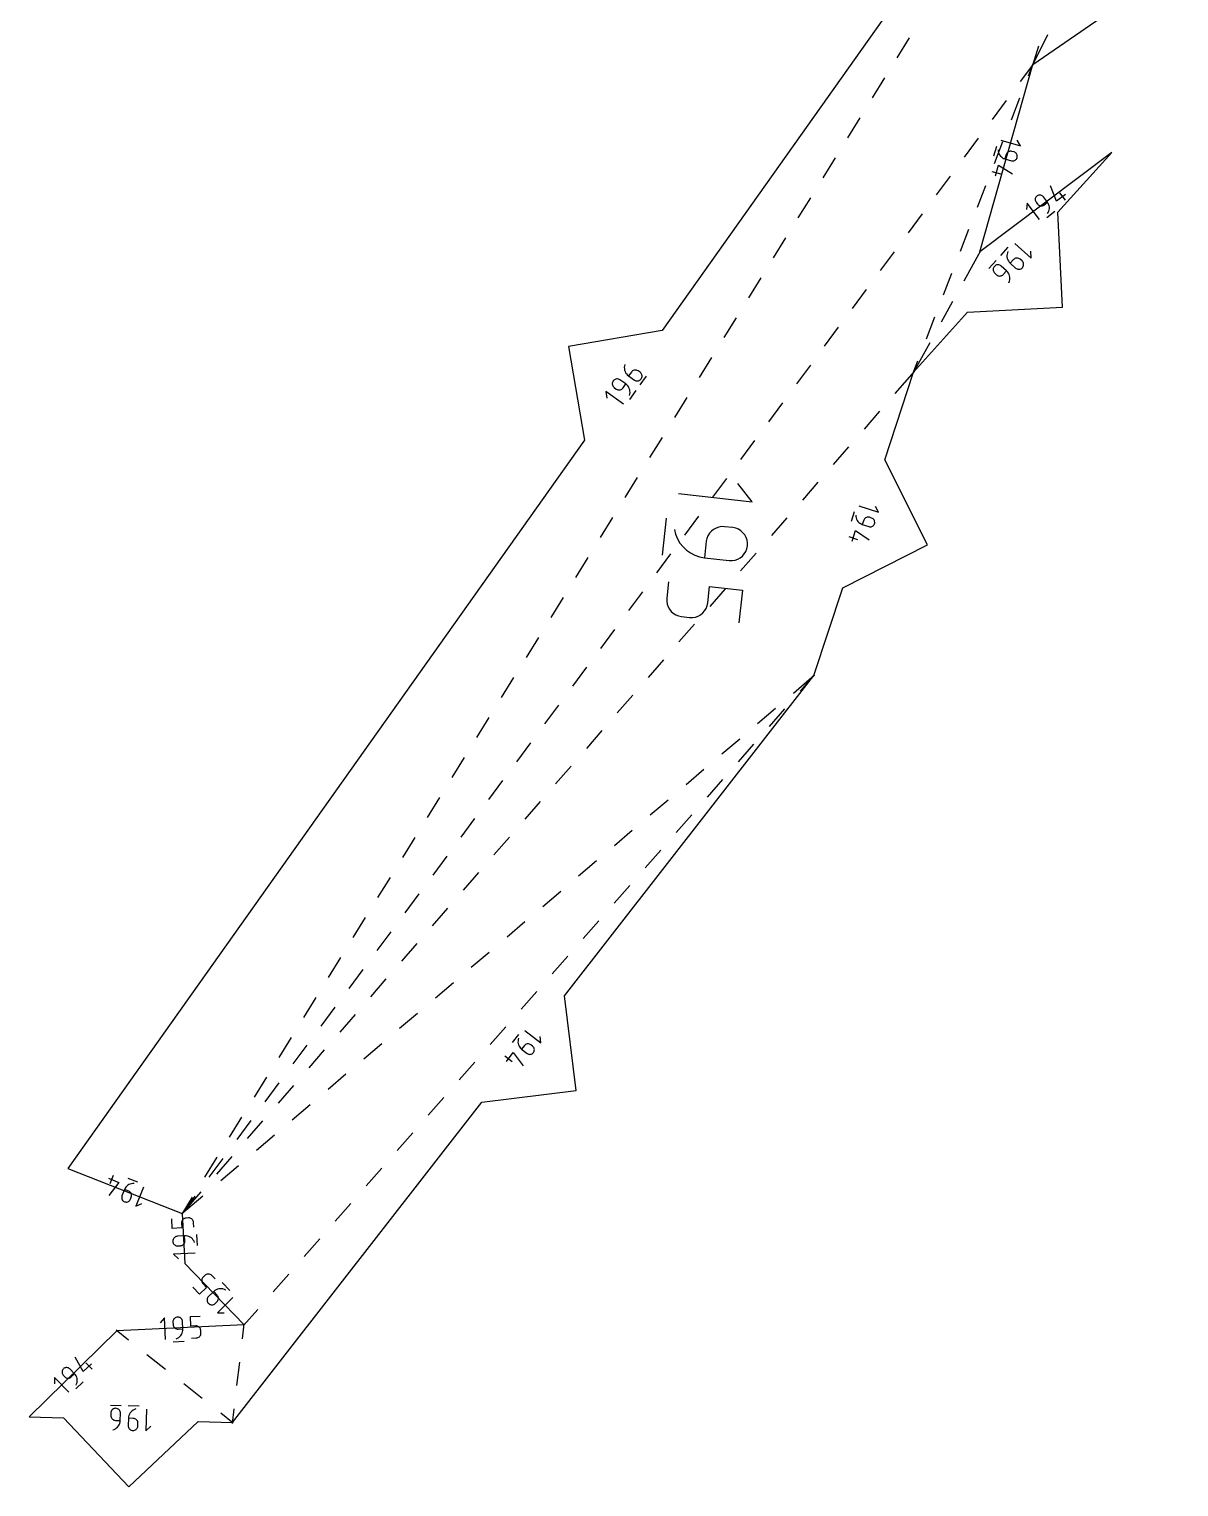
# Model space of a CAD drawing. Extents: x -2 to 214, y 3 to 282.
# Drawn here: x 121.81 to 148.95, y 71.94 to 106.34 of the extents above; entities that cross this region are included whole.
import ezdxf

# ---------------------------------------------------------------- set-up
doc = ezdxf.new("R2010")
doc.units = 0
doc.layers.add('Layer_1', color=7, linetype='CONTINUOUS')

msp = doc.modelspace()

# ---------------------------------------------------------------- linework, layer by layer
at = {"layer": 'Layer_1', "color": 5}
msp.add_lwpolyline([(148.948549, 116.422034), (136.757597, 99.229119), (134.544368, 98.852367), (134.921124, 96.639141), (122.730171, 79.446227), (125.426674, 78.389626), (125.48955, 77.210018), (126.887905, 75.758034), (123.881098, 75.618098), (121.813383, 73.590264), (122.626374, 73.567171), (124.168157, 71.935235), (125.800093, 73.477019), (126.613084, 73.453926), (132.499403, 81.015753), (134.727244, 81.293319), (134.449679, 83.52116), (140.335998, 91.082983), (141.016411, 93.155711), (143.019854, 94.168889), (142.006676, 96.172332), (142.687089, 98.24506), (143.963869, 99.659226), (146.206012, 99.773703), (146.091543, 102.015845), (147.36832, 103.430011), (144.253366, 101.085934), (145.502093, 105.50389), (147.869186, 107.144204)], dxfattribs=at)
at = {"layer": 'Layer_1', "color": 1}
for points in [[(142.585916, 106.134325), (142.294116, 105.662513)], [(145.492216, 105.484021), (145.853185, 106.210165)], [(145.638887, 105.937242), (145.495415, 105.48273)], [(145.515298, 105.521726), (145.20255, 105.099317)], [(145.39837, 105.236424), (145.510116, 105.52458)], [(142.002316, 105.190701), (141.710516, 104.718892)], [(144.872442, 104.653469), (144.542333, 104.207618)], [(144.997208, 104.201981), (145.197791, 104.719202)], [(141.418715, 104.247083), (141.126915, 103.775271)], [(144.212225, 103.761771), (143.88212, 103.315923)], [(144.641905, 103.570643), (144.576207, 103.338204)], [(144.596044, 103.167534), (144.796626, 103.684756)], [(144.745629, 103.715603), (145.210509, 103.584207), (145.136341, 103.716774)], [(140.835115, 103.303459), (140.543315, 102.831651)], [(144.681793, 103.489744), (144.681793, 103.489744), (144.684439, 103.457115), (144.69165, 103.425813), (144.703115, 103.396236), (144.718535, 103.368759), (144.73761, 103.343771), (144.76004, 103.321666), (144.785524, 103.302831), (144.813768, 103.287644), (144.844463, 103.2765), (144.999502, 103.232678), (144.999502, 103.232678), (145.018541, 103.22909), (145.037379, 103.228942), (145.055639, 103.232011), (145.07295, 103.238118), (145.088924, 103.247033), (145.103201, 103.258554), (145.1154, 103.272475), (145.12514, 103.288586), (145.132054, 103.306684), (145.132054, 103.306684), (145.135624, 103.325681), (145.135755, 103.344491), (145.13265, 103.36273), (145.126519, 103.380026), (145.117576, 103.396), (145.106026, 103.410273), (145.092088, 103.422472), (145.075963, 103.43222), (145.057862, 103.439134), (145.006169, 103.453743), (145.006169, 103.453743), (144.98713, 103.457323), (144.968291, 103.457461), (144.950032, 103.454357), (144.932724, 103.448236), (144.916747, 103.439307), (144.902477, 103.427778), (144.890285, 103.413861), (144.880548, 103.397771), (144.873645, 103.379712), (144.844466, 103.276482)], [(143.552012, 102.870068), (143.221904, 102.424221)], [(144.537641, 102.979747), (144.744105, 102.92139)], [(144.619122, 102.873166), (144.69208, 103.131286), (145.024468, 102.926015)], [(144.194882, 102.133087), (144.395465, 102.650309)], [(146.271996, 102.437111), (146.057666, 102.275825), (145.917362, 102.640431)], [(140.251515, 102.359839), (139.959715, 101.88803)], [(145.66132, 101.843157), (145.370842, 102.229159), (145.349623, 102.078745)], [(145.848856, 101.984282), (145.848856, 101.984282), (145.866495, 102.011862), (145.879703, 102.041143), (145.888484, 102.071626), (145.892844, 102.102833), (145.892788, 102.134266), (145.888315, 102.165441), (145.879435, 102.195861), (145.86615, 102.225046), (145.848461, 102.252499), (145.751585, 102.381231), (145.751585, 102.381231), (145.738603, 102.395614), (145.723701, 102.407136), (145.707301, 102.41574), (145.689831, 102.42136), (145.671716, 102.423935), (145.653375, 102.423406), (145.635242, 102.419709), (145.617734, 102.41278), (145.601273, 102.402564), (145.601273, 102.402564), (145.586933, 102.389606), (145.575447, 102.374712), (145.566878, 102.358311), (145.561286, 102.340835), (145.558746, 102.322705), (145.55931, 102.304354), (145.563022, 102.286203), (145.569957, 102.268685), (145.580181, 102.252224), (145.612474, 102.209305), (145.612474, 102.209305), (145.625463, 102.194929), (145.640375, 102.183415), (145.656783, 102.174824), (145.674263, 102.169215), (145.692389, 102.16664), (145.710726, 102.167169), (145.728855, 102.170863), (145.746343, 102.177781), (145.762768, 102.187973), (145.848486, 102.252478)], [(146.272327, 102.302953), (146.14332, 102.474386)], [(142.891799, 101.97837), (142.561691, 101.532522)], [(145.831634, 101.895749), (146.024635, 102.040984)], [(143.793721, 101.098641), (143.994304, 101.615862)], [(139.667915, 101.416222), (139.376114, 100.94441)], [(144.914031, 101.189093), (144.742496, 100.999101)], [(145.080626, 101.278123), (145.460614, 100.935054), (145.452384, 101.095822)], [(142.231582, 101.086674), (141.901474, 100.640823)], [(144.26408, 101.105368), (143.871996, 100.394214)], [(144.633015, 100.877837), (144.46148, 100.687845)], [(144.913949, 101.093511), (144.913949, 101.093511), (144.901158, 101.061264), (144.893312, 101.028138), (144.890313, 100.994652), (144.892077, 100.961308), (144.898473, 100.928616), (144.909406, 100.897085), (144.924776, 100.867222), (144.944479, 100.839539), (144.968411, 100.814538), (145.095136, 100.700125), (145.095136, 100.700125), (145.111544, 100.687778), (145.12937, 100.678793), (145.148162, 100.673145), (145.167473, 100.670816), (145.186837, 100.671769), (145.20581, 100.676016), (145.223935, 100.683513), (145.240752, 100.694248), (145.255816, 100.708193), (145.255816, 100.708193), (145.268128, 100.724569), (145.277081, 100.742377), (145.28269, 100.761166), (145.284983, 100.780477), (145.283996, 100.799848), (145.279727, 100.818831), (145.272209, 100.836968), (145.26146, 100.853799), (145.247511, 100.868866), (145.205263, 100.907008), (145.205263, 100.907008), (145.188851, 100.919352), (145.171019, 100.928327), (145.152216, 100.933957), (145.132901, 100.936285), (145.11353, 100.935297), (145.094558, 100.931039), (145.076442, 100.923543), (145.05964, 100.912825), (145.044604, 100.898908), (144.968422, 100.814527)], [(139.084314, 100.472598), (138.792514, 100.000786)], [(143.39256, 100.064194), (143.593139, 100.581419)], [(144.93652, 100.354569), (144.93652, 100.354569), (144.949284, 100.386922), (144.957098, 100.420129), (144.960061, 100.453685), (144.958297, 100.487083), (144.951877, 100.519824), (144.940912, 100.551398), (144.925499, 100.581303), (144.905747, 100.609034), (144.881751, 100.634092), (144.755453, 100.748117), (144.755453, 100.748117), (144.739046, 100.760461), (144.721209, 100.769432), (144.70241, 100.775062), (144.683092, 100.777391), (144.663721, 100.776403), (144.644748, 100.772148), (144.626637, 100.764652), (144.60983, 100.753934), (144.594795, 100.740017), (144.594795, 100.740017), (144.582455, 100.72361), (144.573491, 100.705787), (144.567871, 100.686995), (144.565578, 100.667694), (144.566566, 100.648334), (144.570845, 100.629369), (144.578373, 100.61125), (144.589122, 100.594429), (144.603078, 100.579369), (144.645112, 100.541418), (144.645112, 100.541418), (144.661512, 100.529077), (144.679317, 100.52011), (144.698081, 100.514494), (144.71735, 100.5122), (144.736675, 100.513224), (144.755612, 100.517503), (144.773703, 100.525031), (144.790502, 100.535787), (144.805558, 100.54974), (144.881741, 100.63412)], [(141.571369, 100.194976), (141.241261, 99.749124)], [(143.604149, 99.908404), (143.336306, 99.422593)], [(138.500714, 99.528977), (138.208914, 99.057169)], [(142.991395, 99.029747), (143.191978, 99.546972)], [(140.911153, 99.303277), (140.581048, 98.857426)], [(143.068459, 98.936783), (142.676375, 98.225629)], [(135.873246, 98.424462), (135.873246, 98.424462), (135.86437, 98.390831), (135.860507, 98.356936), (135.861495, 98.323264), (135.867175, 98.290307), (135.877395, 98.258547), (135.891989, 98.228479), (135.910803, 98.200589), (135.933674, 98.175365), (135.960442, 98.153295), (136.099246, 98.054874), (136.099246, 98.054874), (136.116991, 98.044545), (136.135755, 98.037725), (136.155087, 98.034339), (136.17454, 98.034311), (136.193664, 98.037556), (136.212005, 98.044005), (136.229114, 98.053576), (136.244545, 98.066195), (136.257845, 98.081777), (136.257845, 98.081777), (136.268174, 98.099518), (136.274986, 98.118272), (136.278373, 98.13759), (136.278387, 98.157028), (136.275106, 98.176138), (136.268633, 98.194472), (136.25903, 98.211581), (136.246379, 98.227022), (136.230755, 98.240343), (136.184559, 98.273099), (136.184559, 98.273099), (136.166824, 98.283432), (136.148088, 98.290247), (136.128798, 98.293634), (136.109392, 98.293648), (136.090317, 98.290402), (136.072015, 98.283929), (136.05493, 98.27433), (136.03951, 98.261679), (136.026197, 98.246058), (135.960439, 98.15332)], [(137.917114, 98.585356), (137.625314, 98.113544)], [(140.25094, 98.411578), (139.920832, 97.965727)], [(142.679067, 98.224373), (142.790813, 98.512525)], [(135.982364, 97.69327), (135.982364, 97.69327), (135.991286, 97.726798), (135.995187, 97.760611), (135.994235, 97.794221), (135.988583, 97.827128), (135.978399, 97.858842), (135.96384, 97.888874), (135.945072, 97.916726), (135.922258, 97.941907), (135.895556, 97.963924), (135.756283, 98.062681), (135.756283, 98.062681), (135.738542, 98.073017), (135.719781, 98.079851), (135.700456, 98.083237), (135.681007, 98.083283), (135.66189, 98.080038), (135.643546, 98.073596), (135.626429, 98.064021), (135.610984, 98.051388), (135.59766, 98.035767), (135.59766, 98.035767), (135.587355, 98.018065), (135.580557, 97.999326), (135.577206, 97.980007), (135.577192, 97.960566), (135.580472, 97.941438), (135.586939, 97.92309), (135.596534, 97.905963), (135.609182, 97.890511), (135.624803, 97.877183), (135.671235, 97.844262), (135.671235, 97.844262), (135.68898, 97.833929), (135.707744, 97.82711), (135.727076, 97.823723), (135.746528, 97.823695), (135.765653, 97.826941), (135.783993, 97.833389), (135.801103, 97.842964), (135.816534, 97.855579), (135.829833, 97.871161), (135.895588, 97.963896)], [(136.236054, 97.940415), (136.384111, 98.149224)], [(142.701648, 98.261806), (142.245888, 97.737529)], [(135.838498, 97.490377), (135.420883, 97.786491), (135.44792, 97.627801)], [(135.993498, 97.598337), (136.141555, 97.807146)], [(137.33351, 97.641736), (137.041713, 97.169924)], [(139.590727, 97.519876), (139.260618, 97.074028)], [(141.881934, 97.318852), (141.51798, 96.900179)], [(136.74991, 96.698115), (136.458113, 96.226307)], [(138.93051, 96.628177), (138.600402, 96.182329)], [(141.154023, 96.481503), (140.790065, 96.06283)], [(136.166309, 95.754495), (135.874509, 95.282683)], [(138.270297, 95.736478), (137.940189, 95.290631)], [(140.426112, 95.644153), (140.062154, 95.22548)], [(137.136551, 95.378906), (138.881866, 95.185058), (138.536845, 95.616174)], [(141.397104, 95.089858), (141.856096, 94.939183), (141.787523, 95.074727)], [(135.582709, 94.810871), (135.290909, 94.339062)], [(136.851093, 94.797239), (136.754168, 93.924583)], [(137.610084, 94.84478), (137.279976, 94.398932)], [(139.698197, 94.806803), (139.334243, 94.38813)], [(141.287426, 94.949346), (141.212086, 94.719854)], [(141.323903, 94.86686), (141.323903, 94.86686), (141.325208, 94.834143), (141.33111, 94.802573), (141.34133, 94.772538), (141.355593, 94.744443), (141.373606, 94.718683), (141.395097, 94.695664), (141.419774, 94.675778), (141.447357, 94.659427), (141.477562, 94.647012), (141.630636, 94.596763), (141.630636, 94.596763), (141.649513, 94.592381), (141.668327, 94.591464), (141.686699, 94.593792), (141.704247, 94.599165), (141.720584, 94.607406), (141.735326, 94.618324), (141.748093, 94.631727), (141.7585, 94.647418), (141.766163, 94.665209), (141.766163, 94.665209), (141.770523, 94.684043), (141.77144, 94.702829), (141.769112, 94.72118), (141.763711, 94.73872), (141.755438, 94.755051), (141.744499, 94.769797), (141.731075, 94.782564), (141.715373, 94.792974), (141.697576, 94.80064), (141.646543, 94.81739), (141.646543, 94.81739), (141.627666, 94.821764), (141.608848, 94.822682), (141.590476, 94.820353), (141.572929, 94.814963), (141.556592, 94.806708), (141.541852, 94.795786), (141.529089, 94.782387), (141.518693, 94.766717), (141.511041, 94.748962), (141.477583, 94.647041)], [(137.042373, 94.530959), (137.042373, 94.530959), (137.071364, 94.415537), (137.115892, 94.307605), (137.174651, 94.208372), (137.246335, 94.119045), (137.329636, 94.040838), (137.42325, 93.974953), (137.525873, 93.922604), (137.6362, 93.885002), (137.752924, 93.863352), (138.334986, 93.798702), (138.334986, 93.798702), (138.4054, 93.797185), (138.473039, 93.807885), (138.53668, 93.82982), (138.595096, 93.862025), (138.647074, 93.90353), (138.69139, 93.95336), (138.72682, 94.010552), (138.752146, 94.07414), (138.766148, 94.14315), (138.766148, 94.14315), (138.767629, 94.213406), (138.756866, 94.280924), (138.734846, 94.344474), (138.702549, 94.402837), (138.660949, 94.454777), (138.611028, 94.499071), (138.553761, 94.534497), (138.490124, 94.559823), (138.421092, 94.573825), (138.227036, 94.595376), (138.227036, 94.595376), (138.156622, 94.596858), (138.088987, 94.586116), (138.025357, 94.564117), (137.966951, 94.531852), (137.914983, 94.490301), (137.870685, 94.44045), (137.835273, 94.383276), (137.809965, 94.319765), (137.795984, 94.250899), (137.752942, 93.863334)], [(141.158605, 94.363316), (141.362454, 94.296401)], [(141.235567, 94.253429), (141.319229, 94.508283), (141.642768, 94.289324)], [(136.949868, 93.953081), (136.619759, 93.507233)], [(138.970286, 93.969457), (138.606332, 93.55078)], [(134.999109, 93.86725), (134.707309, 93.395441)], [(136.905082, 93.29484), (136.862037, 92.907271), (136.862037, 92.907271), (136.860555, 92.837015), (136.871308, 92.769497), (136.893314, 92.705948), (136.925596, 92.647591), (136.967175, 92.595652), (137.017079, 92.551357), (137.074331, 92.515935), (137.137962, 92.490609), (137.206986, 92.476611), (137.400058, 92.455165), (137.400058, 92.455165), (137.470441, 92.453684), (137.53798, 92.464429), (137.60148, 92.486428), (137.659731, 92.518701), (137.711529, 92.560258), (137.755672, 92.610126), (137.790957, 92.667315), (137.816173, 92.730854), (137.830126, 92.799752), (137.873168, 93.18732), (138.650387, 93.100999), (138.564295, 92.325862)], [(134.415509, 92.923629), (134.123708, 92.451821)], [(136.289655, 93.061382), (135.959546, 92.615534)], [(138.242375, 93.132103), (137.878418, 92.71343)], [(137.514464, 92.294754), (137.15051, 91.876081)], [(133.831908, 91.980009), (133.540108, 91.5082)], [(135.629438, 92.169683), (135.299333, 91.723836)], [(134.969225, 91.277985), (134.639117, 90.832137)], [(136.786553, 91.457407), (136.422595, 91.038731)], [(133.248308, 91.036388), (132.956508, 90.56458)], [(139.850992, 90.670067), (140.352893, 91.097369)], [(140.015295, 90.717523), (140.350635, 91.099662)], [(136.058642, 90.620058), (135.694684, 90.201381)], [(134.309008, 90.386286), (133.978904, 89.940438)], [(139.006185, 89.950824), (139.42859, 90.310446)], [(139.283482, 89.883578), (139.649387, 90.30055)], [(132.664708, 90.092768), (132.372908, 89.620959)], [(133.648795, 89.494587), (133.318687, 89.048739)], [(135.330727, 89.782708), (134.966773, 89.364031)], [(138.161377, 89.231581), (138.583783, 89.591199)], [(138.551673, 89.049636), (138.917577, 89.466605)], [(132.081107, 89.149147), (131.789307, 88.677335)], [(134.602816, 88.945358), (134.238862, 88.526681)], [(137.316573, 88.512334), (137.738975, 88.871959)], [(132.988582, 88.602888), (132.658474, 88.157041)], [(137.819863, 88.21569), (138.185765, 88.632663)], [(131.497507, 88.205527), (131.205707, 87.733714)], [(133.874905, 88.108008), (133.510947, 87.689331)], [(136.471766, 87.79309), (136.894168, 88.152712)], [(137.088051, 87.381745), (137.453955, 87.798717)], [(132.328366, 87.71119), (131.998261, 87.265338)], [(135.626958, 87.073847), (136.04936, 87.433469)], [(130.913907, 87.261906), (130.622107, 86.790094)], [(133.146994, 87.270658), (132.783036, 86.851982)], [(131.668153, 86.819491), (131.338045, 86.37364)], [(134.78215, 86.354604), (135.204556, 86.714225)], [(136.356241, 86.547799), (136.722146, 86.964772)], [(132.419083, 86.433309), (132.055125, 86.014632)], [(130.330307, 86.318285), (130.038506, 85.846473)], [(135.624429, 85.713857), (135.990333, 86.13083)], [(131.007936, 85.927792), (130.677831, 85.481944)], [(133.937343, 85.63536), (134.359748, 85.994982)], [(129.746706, 85.374665), (129.454906, 84.902853)], [(131.691172, 85.595959), (131.327214, 85.177282)], [(130.347723, 85.036093), (130.017615, 84.590242)], [(133.092539, 84.916117), (133.514941, 85.275739)], [(134.892619, 84.879912), (135.258524, 85.296884)], [(130.963257, 84.758609), (130.599303, 84.339932)], [(129.163106, 84.431041), (128.871306, 83.959232)], [(132.247731, 84.196874), (132.670133, 84.556495)], [(134.16081, 84.04597), (134.526715, 84.462939)], [(129.68751, 84.144395), (129.357402, 83.698543)], [(130.235346, 83.921259), (129.871392, 83.502582)], [(131.402924, 83.47763), (131.825329, 83.837252)], [(133.428997, 83.212024), (133.794902, 83.628997)], [(128.579506, 83.48742), (128.287706, 83.015612)], [(129.027294, 83.252696), (128.697189, 82.806845)], [(129.507435, 83.083909), (129.143477, 82.665233)], [(130.558116, 82.758387), (130.980522, 83.118009)], [(132.697188, 82.378079), (133.063093, 82.795051)], [(133.35987, 82.612679), (133.211499, 82.422077)], [(133.510535, 82.707926), (133.891743, 82.411183), (133.87294, 82.561918)], [(127.995905, 82.543799), (127.704105, 82.071991)], [(128.367081, 82.360997), (128.036972, 81.915146)], [(128.779524, 82.24656), (128.415566, 81.827883)], [(129.713312, 82.039144), (130.135714, 82.398765)], [(133.366365, 82.522717), (133.366365, 82.522717), (133.356544, 82.49149), (133.351439, 82.459778), (133.35091, 82.428057), (133.35485, 82.396793), (133.363116, 82.366469), (133.375576, 82.337544), (133.392093, 82.310497), (133.41254, 82.285795), (133.436787, 82.263916), (133.563917, 82.164951), (133.563917, 82.164951), (133.580208, 82.15446), (133.597604, 82.147228), (133.61568, 82.143206), (133.63401, 82.14236), (133.652171, 82.144617), (133.669733, 82.14992), (133.686275, 82.158224), (133.701366, 82.169481), (133.714585, 82.183642), (133.714585, 82.183642), (133.725045, 82.199901), (133.732241, 82.217275), (133.736231, 82.235345), (133.737078, 82.253675), (133.73482, 82.27184), (133.729497, 82.289411), (133.721171, 82.30596), (133.7099, 82.321063), (133.695736, 82.334285), (133.65335, 82.367277), (133.65335, 82.367277), (133.637058, 82.377765), (133.619656, 82.384982), (133.601576, 82.38899), (133.583239, 82.389837), (133.565074, 82.387579), (133.547509, 82.382273), (133.530978, 82.373969), (133.5159, 82.362726), (133.50271, 82.348593), (133.436815, 82.263944)], [(131.965379, 81.544133), (132.331283, 81.961106)], [(133.040822, 82.10451), (133.210127, 81.972719)], [(133.076181, 81.975093), (133.240945, 82.18676), (133.471602, 81.871454)], [(127.412305, 81.600179), (127.120505, 81.12837)], [(128.868505, 81.3199), (129.290907, 81.679522)], [(127.706864, 81.469298), (127.376759, 81.023447)], [(128.051613, 81.40921), (127.687655, 80.990533)], [(128.023697, 80.600654), (128.446099, 80.960275)], [(131.233566, 80.710191), (131.59947, 81.12716)], [(126.828705, 80.656558), (126.536905, 80.18475)], [(127.046651, 80.5776), (126.716543, 80.131748)], [(127.323702, 80.57186), (126.959744, 80.153187)], [(127.17889, 79.88141), (127.601295, 80.241032)], [(130.501757, 79.876246), (130.867661, 80.293218)], [(126.245105, 79.712938), (125.953301, 79.241129)], [(126.386438, 79.685901), (126.05633, 79.24005)], [(126.595787, 79.73451), (126.231833, 79.315833)], [(126.334082, 79.162167), (126.756488, 79.521789)], [(123.683998, 79.216558), (123.933743, 79.118698), (123.696938, 78.807982)], [(123.79804, 79.28722), (123.719766, 79.087456)], [(124.375901, 79.125647), (124.151005, 79.213768)], [(129.769947, 79.0423), (130.135852, 79.459273)], [(124.291492, 79.093866), (124.291492, 79.093866), (124.258758, 79.09443), (124.226902, 79.090299), (124.196341, 79.081783), (124.167487, 79.069125), (124.140757, 79.052587), (124.116563, 79.032426), (124.095319, 79.008906), (124.077444, 78.982286), (124.06335, 78.952825), (124.004571, 78.80282), (124.004571, 78.80282), (123.999138, 78.784222), (123.997148, 78.76549), (123.998425, 78.747015), (124.002807, 78.729192), (124.010116, 78.712418), (124.020185, 78.697086), (124.032846, 78.683585), (124.047927, 78.67231), (124.065259, 78.66366), (124.065259, 78.66366), (124.083819, 78.658249), (124.102526, 78.656273), (124.12098, 78.657578), (124.138792, 78.661988), (124.155567, 78.669326), (124.170902, 78.679419), (124.184406, 78.692101), (124.195681, 78.707197), (124.204335, 78.724536), (124.223931, 78.774545), (124.223931, 78.774545), (124.229361, 78.793144), (124.23134, 78.81188), (124.230045, 78.830355), (124.225646, 78.848177), (124.218322, 78.864952), (124.208247, 78.880283), (124.195589, 78.893777), (124.180526, 78.905041), (124.163232, 78.913677), (124.06335, 78.952815)], [(124.510017, 79.008236), (124.333772, 78.558444), (124.472957, 78.619288)], [(125.40978, 78.375243), (125.91168, 78.802545)], [(125.867876, 78.89716), (125.412119, 78.37288)], [(125.726221, 78.794202), (125.413473, 78.371793)], [(125.661501, 78.769317), (125.415004, 78.370756)], [(129.038134, 78.208358), (129.404039, 78.625327)], [(125.700479, 78.061913), (125.694429, 78.175437), (125.694429, 78.175437), (125.691501, 78.195715), (125.685197, 78.21462), (125.675848, 78.231853), (125.663787, 78.247104), (125.649358, 78.260065), (125.632898, 78.270433), (125.614744, 78.277898), (125.595239, 78.282156), (125.574721, 78.282897), (125.518167, 78.279898), (125.518167, 78.279898), (125.497854, 78.27697), (125.478938, 78.270666), (125.461719, 78.261317), (125.4465, 78.249266), (125.433578, 78.234848), (125.423252, 78.218409), (125.415823, 78.20028), (125.411593, 78.180806), (125.410852, 78.160324), (125.416902, 78.046804), (125.189251, 78.034668), (125.177151, 78.261712)], [(125.719776, 77.699847), (125.719776, 77.699847), (125.705951, 77.731664), (125.688009, 77.760591), (125.66639, 77.786337), (125.641523, 77.808622), (125.613844, 77.827154), (125.583784, 77.841653), (125.551776, 77.851827), (125.518255, 77.857397), (125.483655, 77.858067), (125.313165, 77.84898), (125.313165, 77.84898), (125.292837, 77.846069), (125.273893, 77.839776), (125.256632, 77.830441), (125.24136, 77.818398), (125.228385, 77.80399), (125.21801, 77.787551), (125.210538, 77.769414), (125.206276, 77.74992), (125.205532, 77.729406), (125.205532, 77.729406), (125.208453, 77.709128), (125.214757, 77.690219), (125.224113, 77.67299), (125.236181, 77.657739), (125.250613, 77.644778), (125.267081, 77.63441), (125.285239, 77.626945), (125.304744, 77.622687), (125.325265, 77.621946), (125.382108, 77.62498), (125.382108, 77.62498), (125.402431, 77.627908), (125.421372, 77.634216), (125.43863, 77.643568), (125.453895, 77.655626), (125.466863, 77.670047), (125.477234, 77.686494), (125.484703, 77.704623), (125.488961, 77.724093), (125.489702, 77.744565), (125.483651, 77.858089)], [(125.787457, 77.632353), (125.773832, 77.887962)], [(128.306325, 77.374413), (128.67223, 77.791385)], [(125.733016, 77.451473), (125.221799, 77.424225), (125.341538, 77.316635)], [(126.200499, 76.840808), (126.121639, 76.922691), (126.121639, 76.922691), (126.106163, 76.936114), (126.089025, 76.946289), (126.070677, 76.9532), (126.051578, 76.95684), (126.032186, 76.957193), (126.012956, 76.954265), (125.994343, 76.948031), (125.976807, 76.938489), (125.960805, 76.925623), (125.920013, 76.886338), (125.920013, 76.886338), (125.906561, 76.87084), (125.89638, 76.853695), (125.88948, 76.835361), (125.885857, 76.816286), (125.885518, 76.79693), (125.888482, 76.777738), (125.894726, 76.759172), (125.904268, 76.741674), (125.917113, 76.725707), (125.995973, 76.643824), (125.831765, 76.485681), (125.674046, 76.649447)], [(126.547358, 76.572894), (126.369797, 76.757267)], [(127.574512, 76.540467), (127.940421, 76.95744)], [(126.452016, 76.579647), (126.452016, 76.579647), (126.420739, 76.594657), (126.388244, 76.604793), (126.355048, 76.610116), (126.321661, 76.610681), (126.288602, 76.606581), (126.256386, 76.597875), (126.225525, 76.584628), (126.196534, 76.566904), (126.169924, 76.544775), (126.046949, 76.42634), (126.046949, 76.42634), (126.033487, 76.410835), (126.023278, 76.393676), (126.016335, 76.375321), (126.012666, 76.356225), (126.012278, 76.336837), (126.015206, 76.317614), (126.021422, 76.299012), (126.030958, 76.281486), (126.04382, 76.265484), (126.04382, 76.265484), (126.059293, 76.252061), (126.076438, 76.24189), (126.094786, 76.234983), (126.113889, 76.231346), (126.133288, 76.230993), (126.152522, 76.233921), (126.171134, 76.240158), (126.188674, 76.249704), (126.204676, 76.262566), (126.245676, 76.302053), (126.245676, 76.302053), (126.259135, 76.317561), (126.26933, 76.334727), (126.276258, 76.353089), (126.279913, 76.372196), (126.280301, 76.391588), (126.277373, 76.410811), (126.271157, 76.429406), (126.261639, 76.446918), (126.248805, 76.462884), (126.169945, 76.544771)], [(126.624549, 76.400496), (126.255804, 76.045368), (126.416752, 76.04237)], [(126.873268, 75.741355), (127.208608, 76.123494)], [(125.034304, 75.415519), (125.010506, 75.926909), (124.902111, 75.807896)], [(125.282759, 75.427083), (125.282759, 75.427083), (125.314671, 75.440697), (125.343719, 75.458441), (125.369612, 75.479887), (125.392063, 75.504602), (125.410782, 75.532154), (125.425482, 75.562116), (125.435875, 75.594053), (125.441667, 75.627535), (125.442585, 75.662132), (125.434647, 75.832682), (125.434647, 75.832682), (125.43186, 75.853027), (125.425694, 75.872013), (125.416472, 75.889338), (125.404534, 75.904688), (125.390215, 75.917761), (125.373842, 75.92825), (125.355759, 75.935841), (125.336296, 75.940233), (125.315786, 75.941115), (125.315786, 75.941115), (125.295494, 75.938335), (125.276543, 75.932155), (125.259249, 75.922916), (125.243918, 75.910953), (125.230858, 75.896605), (125.22038, 75.880212), (125.212792, 75.862104), (125.208404, 75.842627), (125.207522, 75.822109), (125.210168, 75.765252), (125.210168, 75.765252), (125.212951, 75.744907), (125.219132, 75.725924), (125.228367, 75.708607), (125.240323, 75.693257), (125.254656, 75.68019), (125.271032, 75.669709), (125.289109, 75.662121), (125.30855, 75.657732), (125.329018, 75.656851), (125.442578, 75.662135)], [(125.644952, 75.443939), (125.758511, 75.449223), (125.758511, 75.449223), (125.778806, 75.452003), (125.797758, 75.45818), (125.815054, 75.467416), (125.830383, 75.479375), (125.843442, 75.493716), (125.85392, 75.510106), (125.861508, 75.528207), (125.865897, 75.547683), (125.866779, 75.568197), (125.864133, 75.624769), (125.864133, 75.624769), (125.861346, 75.645103), (125.855172, 75.664061), (125.84594, 75.68134), (125.833992, 75.69664), (125.819662, 75.709661), (125.803289, 75.720097), (125.785213, 75.727646), (125.765768, 75.73201), (125.745293, 75.732892), (125.631733, 75.727604), (125.621132, 75.955336), (125.848254, 75.965905)], [(126.849046, 75.432255), (126.890533, 75.780069)], [(124.159969, 75.397185), (123.863703, 75.631877)], [(125.214814, 75.359858), (125.470507, 75.371757)], [(125.029665, 74.708245), (124.594817, 75.052715)], [(122.920559, 74.337769), (122.920559, 74.337769), (122.934458, 74.367409), (122.94374, 74.398161), (122.948477, 74.42953), (122.948738, 74.461036), (122.94459, 74.492194), (122.936098, 74.522522), (122.923331, 74.551527), (122.906359, 74.578733), (122.885249, 74.60365), (122.772441, 74.718677), (122.772441, 74.718677), (122.757695, 74.731246), (122.741418, 74.740733), (122.72404, 74.747125), (122.705989, 74.750423), (122.68769, 74.750621), (122.669578, 74.747707), (122.652077, 74.741681), (122.63562, 74.732534), (122.620634, 74.720261), (122.620634, 74.720261), (122.6081, 74.705543), (122.598649, 74.689283), (122.592288, 74.671909), (122.589018, 74.65385), (122.588849, 74.635545), (122.591784, 74.617423), (122.597827, 74.599911), (122.606985, 74.583443), (122.619262, 74.56845), (122.656871, 74.530103), (122.656871, 74.530103), (122.671621, 74.517537), (122.687905, 74.508061), (122.70529, 74.501683), (122.723352, 74.498399), (122.741654, 74.498215), (122.759766, 74.501133), (122.77726, 74.507158), (122.7937, 74.516292), (122.808661, 74.528537), (122.885249, 74.60365)], [(123.281147, 74.841828), (123.089638, 74.654013), (122.903068, 74.997248)], [(123.298941, 74.708852), (123.148714, 74.862035)], [(126.717643, 74.330554), (126.783345, 74.881406)], [(122.752989, 74.173431), (122.414735, 74.518338), (122.413278, 74.366439)], [(122.915006, 74.247743), (123.087458, 74.416872)], [(125.899361, 74.019309), (125.464513, 74.363779)], [(123.987831, 73.848593), (123.731965, 73.85586)], [(123.78655, 73.278141), (123.78655, 73.278141), (123.81945, 73.289422), (123.849789, 73.305019), (123.87725, 73.324531), (123.901514, 73.34755), (123.922261, 73.373676), (123.939173, 73.402505), (123.951933, 73.433634), (123.960219, 73.466658), (123.963719, 73.501177), (123.968552, 73.671262), (123.968552, 73.671262), (123.967296, 73.691758), (123.962555, 73.711151), (123.954642, 73.72911), (123.943868, 73.74531), (123.930551, 73.759414), (123.915007, 73.771091), (123.897548, 73.780009), (123.878488, 73.785844), (123.858147, 73.788257), (123.858147, 73.788257), (123.837654, 73.787005), (123.818272, 73.782264), (123.80033, 73.774347), (123.784152, 73.76357), (123.770069, 73.750245), (123.758413, 73.734684), (123.749509, 73.717204), (123.743688, 73.698108), (123.741275, 73.677718), (123.73967, 73.621108), (123.73967, 73.621108), (123.740919, 73.600625), (123.745646, 73.581258), (123.753545, 73.563337), (123.764301, 73.547183), (123.777608, 73.533128), (123.793147, 73.521497), (123.810613, 73.512614), (123.829695, 73.506808), (123.850082, 73.504405), (123.963719, 73.501177)], [(124.407005, 73.836683), (124.151139, 73.843954)], [(124.33422, 73.774732), (124.33422, 73.774732), (124.301377, 73.763545), (124.271084, 73.748026), (124.243659, 73.728578), (124.219423, 73.705612), (124.198694, 73.679535), (124.181792, 73.650759), (124.169039, 73.619689), (124.160756, 73.586733), (124.15726, 73.552302), (124.152413, 73.381638), (124.152413, 73.381638), (124.153662, 73.361142), (124.158389, 73.341746), (124.166284, 73.323783), (124.17704, 73.30758), (124.190343, 73.293472), (124.205883, 73.281788), (124.223349, 73.272863), (124.242431, 73.267028), (124.262815, 73.264612), (124.262815, 73.264612), (124.283265, 73.265867), (124.302622, 73.270612), (124.320561, 73.278532), (124.336743, 73.289313), (124.35084, 73.302641), (124.362513, 73.318209), (124.371435, 73.335696), (124.37727, 73.354792), (124.379686, 73.375183), (124.381302, 73.432082), (124.381302, 73.432082), (124.380046, 73.452575), (124.375305, 73.471967), (124.367392, 73.489931), (124.356618, 73.506127), (124.343304, 73.520231), (124.327757, 73.531908), (124.310298, 73.540829), (124.291241, 73.546661), (124.270897, 73.549074), (124.15726, 73.552302)], [(124.582844, 73.767669), (124.568306, 73.255933), (124.685305, 73.366501)], [(126.630479, 73.440147), (126.334213, 73.674839)], [(126.610455, 73.431892), (126.651942, 73.779706)]]:
    msp.add_lwpolyline(points, dxfattribs=at)

doc.saveas('drawing.dxf')
